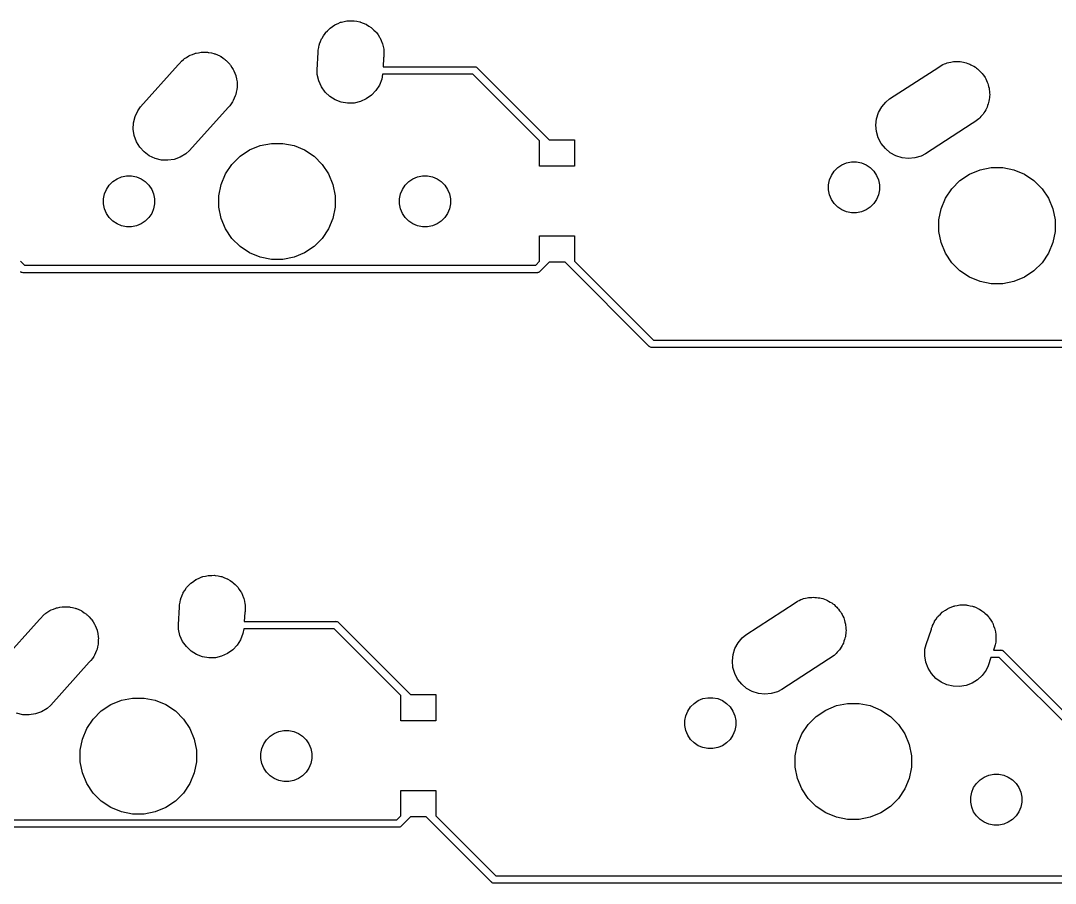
# Model space of a CAD drawing. Extents: x -662 to -203, y -195 to -58.
# Drawn here: x -498.54 to -463.02, y -149.67 to -120.04 of the extents above; entities that cross this region are included whole.
import ezdxf

# ---------------------------------------------------------------- set-up
doc = ezdxf.new("R2010")
doc.units = 0
doc.layers.add('BLACK', color=7, linetype='CONTINUOUS')

msp = doc.modelspace()

# ---------------------------------------------------------------- linework, layer by layer
at = {"layer": 'BLACK', "linetype": 'CONTINUOUS'}
for p, q in [((-488.071, -120.454), (-488.005, -120.387)), ((-488.005, -120.387), (-487.94, -120.318)), ((-487.94, -120.318), (-487.926, -120.309)), ((-487.926, -120.309), (-487.915, -120.297)), ((-487.915, -120.297), (-487.836, -120.244)), ((-487.836, -120.244), (-487.759, -120.19)), ((-487.759, -120.19), (-487.744, -120.183)), ((-487.744, -120.183), (-487.73, -120.174)), ((-487.73, -120.174), (-487.643, -120.138)), ((-487.643, -120.138), (-487.557, -120.099)), ((-487.557, -120.099), (-487.541, -120.095)), ((-487.541, -120.095), (-487.526, -120.089)), ((-487.526, -120.089), (-487.433, -120.071)), ((-487.433, -120.071), (-487.341, -120.049)), ((-487.341, -120.049), (-487.325, -120.049)), ((-487.325, -120.049), (-487.308, -120.046)), ((-487.308, -120.046), (-487.214, -120.046)), ((-487.214, -120.046), (-487.12, -120.043)), ((-487.12, -120.043), (-487.103, -120.046)), ((-487.103, -120.046), (-487.087, -120.046)), ((-487.087, -120.046), (-486.994, -120.064)), ((-486.994, -120.064), (-486.901, -120.08)), ((-486.901, -120.08), (-486.886, -120.086)), ((-486.886, -120.086), (-486.869, -120.089)), ((-486.869, -120.089), (-486.782, -120.125)), ((-486.782, -120.125), (-486.694, -120.159)), ((-486.694, -120.159), (-486.68, -120.167)), ((-486.68, -120.167), (-486.665, -120.174)), ((-486.665, -120.174), (-486.586, -120.226)), ((-486.586, -120.226), (-486.506, -120.276)), ((-486.506, -120.276), (-486.494, -120.288)), ((-486.494, -120.288), (-486.48, -120.297)), ((-486.48, -120.297), (-486.414, -120.364)), ((-486.414, -120.364), (-486.345, -120.428)), ((-488.243, -120.755), (-488.21, -120.667)), ((-488.21, -120.667), (-488.201, -120.653)), ((-488.201, -120.653), (-488.194, -120.638)), ((-488.194, -120.638), (-488.142, -120.559)), ((-488.142, -120.559), (-488.092, -120.479)), ((-488.092, -120.479), (-488.08, -120.467)), ((-488.08, -120.467), (-488.071, -120.454)), ((-486.345, -120.428), (-486.335, -120.442)), ((-486.335, -120.442), (-486.324, -120.454)), ((-486.324, -120.454), (-486.271, -120.532)), ((-486.271, -120.532), (-486.216, -120.609)), ((-486.216, -120.609), (-486.21, -120.624)), ((-486.21, -120.624), (-486.2, -120.638)), ((-486.2, -120.638), (-486.164, -120.725)), ((-486.164, -120.725), (-486.126, -120.811)), ((-488.322, -121.06), (-488.304, -120.967)), ((-488.322, -121.132), (-488.322, -121.06)), ((-488.304, -120.967), (-488.288, -120.874)), ((-488.288, -120.874), (-488.282, -120.859)), ((-488.282, -120.859), (-488.279, -120.843)), ((-488.279, -120.843), (-488.243, -120.755)), ((-486.126, -120.811), (-486.122, -120.827)), ((-486.122, -120.827), (-486.116, -120.843)), ((-486.116, -120.843), (-486.097, -120.935)), ((-486.097, -120.935), (-486.076, -121.027)), ((-486.076, -121.027), (-486.076, -121.044)), ((-486.076, -121.044), (-486.072, -121.06)), ((-486.072, -121.06), (-486.072, -121.154)), ((-493.054, -121.477), (-493.038, -121.458)), ((-493.038, -121.458), (-493.015, -121.438)), ((-493.015, -121.438), (-492.955, -121.377)), ((-492.955, -121.377), (-492.934, -121.363)), ((-492.934, -121.363), (-492.915, -121.346)), ((-492.915, -121.346), (-492.842, -121.302)), ((-492.842, -121.302), (-492.77, -121.254)), ((-492.77, -121.254), (-492.747, -121.244)), ((-492.747, -121.244), (-492.726, -121.231)), ((-492.726, -121.231), (-492.645, -121.202)), ((-492.645, -121.202), (-492.566, -121.169)), ((-492.566, -121.169), (-492.541, -121.164)), ((-492.541, -121.164), (-492.518, -121.156)), ((-492.518, -121.156), (-492.433, -121.142)), ((-492.433, -121.142), (-492.348, -121.126)), ((-492.348, -121.126), (-492.323, -121.126)), ((-492.323, -121.126), (-492.299, -121.122)), ((-492.299, -121.122), (-492.213, -121.126)), ((-492.213, -121.126), (-492.127, -121.126)), ((-492.127, -121.126), (-492.102, -121.131)), ((-492.102, -121.131), (-492.077, -121.132)), ((-492.077, -121.132), (-491.994, -121.152)), ((-491.994, -121.152), (-491.909, -121.169)), ((-491.909, -121.169), (-491.886, -121.178)), ((-491.886, -121.178), (-491.862, -121.184)), ((-491.862, -121.184), (-491.784, -121.221)), ((-491.784, -121.221), (-491.705, -121.254)), ((-491.705, -121.254), (-491.684, -121.268)), ((-491.684, -121.268), (-491.661, -121.278)), ((-491.661, -121.278), (-491.592, -121.329)), ((-491.592, -121.329), (-491.52, -121.377)), ((-491.52, -121.377), (-491.503, -121.395)), ((-491.503, -121.395), (-491.482, -121.409)), ((-491.482, -121.409), (-491.424, -121.473)), ((-488.364, -121.728), (-488.322, -121.132)), ((-486.08, -121.32), (-486.101, -121.624)), ((-486.072, -121.282), (-486.08, -121.32)), ((-486.072, -121.154), (-486.071, -121.193)), ((-486.071, -121.193), (-486.072, -121.209)), ((-486.072, -121.209), (-486.072, -121.282)), ((-466.614, -121.463), (-466.565, -121.459)), ((-466.565, -121.459), (-466.517, -121.449)), ((-466.517, -121.449), (-466.455, -121.449)), ((-466.455, -121.449), (-466.393, -121.444)), ((-466.393, -121.444), (-466.344, -121.449)), ((-466.344, -121.449), (-466.295, -121.449)), ((-466.295, -121.449), (-466.235, -121.461)), ((-494.422, -123.001), (-493.128, -121.559)), ((-493.128, -121.559), (-493.111, -121.534)), ((-493.111, -121.534), (-493.054, -121.477)), ((-491.424, -121.473), (-491.364, -121.534)), ((-491.364, -121.534), (-491.35, -121.554)), ((-491.35, -121.554), (-491.333, -121.573)), ((-491.333, -121.573), (-491.288, -121.646)), ((-491.288, -121.646), (-491.24, -121.718)), ((-491.24, -121.718), (-491.231, -121.741)), ((-491.231, -121.741), (-491.218, -121.762)), ((-491.218, -121.762), (-491.189, -121.843)), ((-488.359, -121.894), (-488.364, -121.728)), ((-486.101, -121.624), (-482.967, -121.624)), ((-482.967, -121.624), (-482.961, -121.623)), ((-482.961, -121.623), (-482.955, -121.624)), ((-482.955, -121.624), (-482.936, -121.626)), ((-482.936, -121.626), (-482.912, -121.633)), ((-482.912, -121.633), (-482.89, -121.645)), ((-482.89, -121.645), (-482.871, -121.66)), ((-482.871, -121.66), (-482.867, -121.665)), ((-482.867, -121.665), (-480.394, -124.138)), ((-468.71, -122.733), (-467.026, -121.635)), ((-467.026, -121.635), (-466.939, -121.577)), ((-466.939, -121.577), (-466.882, -121.553)), ((-466.882, -121.553), (-466.827, -121.525)), ((-466.827, -121.525), (-466.78, -121.511)), ((-466.78, -121.511), (-466.734, -121.492)), ((-466.734, -121.492), (-466.674, -121.48)), ((-466.674, -121.48), (-466.614, -121.463)), ((-466.235, -121.461), (-466.173, -121.468)), ((-466.173, -121.468), (-466.126, -121.483)), ((-466.126, -121.483), (-466.078, -121.492)), ((-466.078, -121.492), (-466.021, -121.516)), ((-466.021, -121.516), (-465.962, -121.535)), ((-465.962, -121.535), (-465.919, -121.558)), ((-465.919, -121.558), (-465.873, -121.577)), ((-465.873, -121.577), (-465.822, -121.611)), ((-465.822, -121.611), (-465.767, -121.641)), ((-465.767, -121.641), (-465.73, -121.673)), ((-465.73, -121.673), (-465.689, -121.7)), ((-465.689, -121.7), (-465.645, -121.744)), ((-465.645, -121.744), (-465.598, -121.784)), ((-465.598, -121.784), (-465.567, -121.822)), ((-491.189, -121.843), (-491.156, -121.923)), ((-491.156, -121.923), (-491.151, -121.947)), ((-491.151, -121.947), (-491.142, -121.971)), ((-491.142, -121.971), (-491.129, -122.056)), ((-491.129, -122.056), (-491.112, -122.14)), ((-491.112, -122.14), (-491.112, -122.165)), ((-491.112, -122.165), (-491.109, -122.19)), ((-488.309, -122.11), (-488.359, -121.894)), ((-488.218, -122.313), (-488.309, -122.11)), ((-486.146, -122.047), (-486.225, -122.254)), ((-486.119, -121.883), (-486.146, -122.047)), ((-486.118, -121.878), (-486.119, -121.883)), ((-483.013, -121.878), (-486.118, -121.878)), ((-480.724, -124.168), (-483.013, -121.878)), ((-465.567, -121.822), (-465.532, -121.857)), ((-465.532, -121.857), (-465.498, -121.908)), ((-465.498, -121.908), (-465.459, -121.957)), ((-465.459, -121.957), (-465.436, -122)), ((-465.436, -122), (-465.409, -122.041)), ((-465.409, -122.041), (-465.385, -122.098)), ((-465.385, -122.098), (-465.357, -122.153)), ((-465.357, -122.153), (-465.343, -122.2)), ((-491.139, -122.495), (-491.156, -122.579)), ((-491.118, -122.411), (-491.139, -122.495)), ((-491.117, -122.386), (-491.118, -122.411)), ((-491.112, -122.362), (-491.117, -122.386)), ((-491.109, -122.19), (-491.112, -122.276)), ((-491.112, -122.276), (-491.112, -122.362)), ((-488.09, -122.493), (-488.218, -122.313)), ((-487.929, -122.645), (-488.09, -122.493)), ((-486.343, -122.442), (-486.495, -122.603)), ((-486.225, -122.254), (-486.343, -122.442)), ((-465.343, -122.2), (-465.324, -122.246)), ((-465.324, -122.246), (-465.312, -122.307)), ((-465.312, -122.307), (-465.295, -122.366)), ((-465.295, -122.366), (-465.291, -122.415)), ((-465.291, -122.415), (-465.281, -122.463)), ((-465.281, -122.463), (-465.281, -122.525)), ((-465.281, -122.525), (-465.276, -122.587)), ((-491.265, -122.827), (-491.316, -122.896)), ((-491.254, -122.804), (-491.265, -122.827)), ((-491.24, -122.784), (-491.254, -122.804)), ((-491.208, -122.704), (-491.24, -122.784)), ((-491.171, -122.626), (-491.208, -122.704)), ((-491.165, -122.602), (-491.171, -122.626)), ((-491.156, -122.579), (-491.165, -122.602)), ((-487.741, -122.763), (-487.929, -122.645)), ((-487.534, -122.842), (-487.741, -122.763)), ((-487.315, -122.878), (-487.534, -122.842)), ((-487.094, -122.872), (-487.315, -122.878)), ((-486.878, -122.822), (-487.094, -122.872)), ((-486.676, -122.732), (-486.878, -122.822)), ((-486.495, -122.603), (-486.676, -122.732)), ((-468.982, -123.006), (-468.84, -122.837)), ((-468.84, -122.837), (-468.71, -122.733)), ((-465.315, -122.854), (-465.324, -122.902)), ((-465.3, -122.807), (-465.315, -122.854)), ((-465.293, -122.746), (-465.3, -122.807)), ((-465.281, -122.685), (-465.293, -122.746)), ((-465.276, -122.587), (-465.281, -122.636)), ((-465.281, -122.636), (-465.281, -122.685)), ((-494.614, -123.335), (-494.52, -123.134)), ((-494.52, -123.134), (-494.422, -123.001)), ((-491.42, -123.025), (-492.747, -124.503)), ((-491.364, -122.968), (-491.42, -123.025)), ((-491.316, -122.896), (-491.364, -122.968)), ((-469.156, -123.412), (-469.089, -123.201)), ((-469.089, -123.201), (-468.982, -123.006)), ((-465.473, -123.213), (-465.505, -123.25)), ((-465.444, -123.158), (-465.473, -123.213)), ((-465.409, -123.107), (-465.444, -123.158)), ((-465.39, -123.061), (-465.409, -123.107)), ((-465.367, -123.018), (-465.39, -123.061)), ((-465.348, -122.959), (-465.367, -123.018)), ((-465.324, -122.902), (-465.348, -122.959)), ((-494.676, -123.772), (-494.666, -123.55)), ((-494.666, -123.55), (-494.614, -123.335)), ((-469.18, -123.632), (-469.156, -123.412)), ((-465.879, -123.573), (-467.481, -124.618)), ((-465.873, -123.571), (-465.879, -123.573)), ((-465.787, -123.513), (-465.873, -123.571)), ((-465.745, -123.486), (-465.787, -123.513)), ((-465.74, -123.482), (-465.745, -123.486)), ((-465.689, -123.448), (-465.74, -123.482)), ((-465.654, -123.413), (-465.689, -123.448)), ((-465.616, -123.382), (-465.654, -123.413)), ((-465.576, -123.335), (-465.616, -123.382)), ((-465.532, -123.291), (-465.576, -123.335)), ((-465.505, -123.25), (-465.532, -123.291)), ((-494.643, -123.991), (-494.676, -123.772)), ((-469.161, -123.853), (-469.18, -123.632)), ((-469.099, -124.066), (-469.161, -123.853)), ((-494.567, -124.199), (-494.643, -123.991)), ((-494.452, -124.389), (-494.567, -124.199)), ((-490.319, -124.333), (-489.934, -124.257)), ((-489.934, -124.257), (-489.541, -124.257)), ((-489.541, -124.257), (-489.156, -124.333)), ((-480.724, -125.038), (-480.724, -124.168)), ((-480.394, -124.138), (-479.523, -124.138)), ((-479.523, -124.138), (-479.523, -125.038)), ((-468.996, -124.262), (-469.099, -124.066)), ((-468.858, -124.435), (-468.996, -124.262)), ((-494.302, -124.552), (-494.452, -124.389)), ((-494.124, -124.683), (-494.302, -124.552)), ((-492.869, -124.615), (-493.059, -124.73)), ((-492.747, -124.503), (-492.869, -124.615)), ((-491.008, -124.702), (-490.682, -124.484)), ((-490.682, -124.484), (-490.319, -124.333)), ((-489.156, -124.333), (-488.793, -124.484)), ((-488.793, -124.484), (-488.466, -124.702)), ((-468.688, -124.578), (-468.858, -124.435)), ((-468.494, -124.685), (-468.688, -124.578)), ((-467.481, -124.618), (-467.629, -124.694)), ((-493.923, -124.777), (-494.124, -124.683)), ((-493.708, -124.83), (-493.923, -124.777)), ((-493.486, -124.839), (-493.708, -124.83)), ((-493.267, -124.806), (-493.486, -124.839)), ((-493.059, -124.73), (-493.267, -124.806)), ((-491.504, -125.306), (-491.286, -124.98)), ((-491.286, -124.98), (-491.008, -124.702)), ((-488.466, -124.702), (-488.189, -124.98)), ((-488.189, -124.98), (-487.97, -125.306)), ((-470.491, -125.09), (-470.348, -124.994)), ((-470.348, -124.994), (-470.189, -124.929)), ((-470.189, -124.929), (-470.02, -124.895)), ((-470.02, -124.895), (-469.847, -124.895)), ((-469.847, -124.895), (-469.678, -124.929)), ((-469.678, -124.929), (-469.519, -124.994)), ((-469.519, -124.994), (-469.376, -125.09)), ((-468.282, -124.751), (-468.494, -124.685)), ((-468.062, -124.776), (-468.282, -124.751)), ((-467.841, -124.756), (-468.062, -124.776)), ((-467.629, -124.694), (-467.841, -124.756)), ((-491.655, -125.669), (-491.504, -125.306)), ((-487.97, -125.306), (-487.82, -125.669)), ((-479.523, -125.038), (-480.724, -125.038)), ((-470.775, -125.515), (-470.709, -125.355)), ((-470.709, -125.355), (-470.613, -125.212)), ((-470.613, -125.212), (-470.491, -125.09)), ((-469.376, -125.09), (-469.254, -125.212)), ((-469.254, -125.212), (-469.158, -125.355)), ((-469.158, -125.355), (-469.092, -125.515)), ((-466.298, -125.536), (-465.971, -125.318)), ((-465.971, -125.318), (-465.608, -125.167)), ((-465.608, -125.167), (-465.223, -125.091)), ((-465.223, -125.091), (-464.83, -125.091)), ((-464.83, -125.091), (-464.445, -125.167)), ((-464.445, -125.167), (-464.082, -125.318)), ((-464.082, -125.318), (-463.756, -125.536)), ((-495.593, -125.836), (-495.497, -125.693)), ((-495.497, -125.693), (-495.375, -125.571)), ((-495.375, -125.571), (-495.232, -125.475)), ((-495.232, -125.475), (-495.073, -125.409)), ((-495.073, -125.409), (-494.904, -125.376)), ((-494.904, -125.376), (-494.731, -125.376)), ((-494.731, -125.376), (-494.562, -125.409)), ((-494.562, -125.409), (-494.403, -125.475)), ((-494.403, -125.475), (-494.26, -125.571)), ((-494.26, -125.571), (-494.138, -125.693)), ((-494.138, -125.693), (-494.042, -125.836)), ((-491.731, -126.054), (-491.655, -125.669)), ((-487.82, -125.669), (-487.743, -126.054)), ((-485.433, -125.836), (-485.337, -125.693)), ((-485.337, -125.693), (-485.215, -125.571)), ((-485.215, -125.571), (-485.072, -125.475)), ((-485.072, -125.475), (-484.913, -125.409)), ((-484.913, -125.409), (-484.744, -125.376)), ((-484.744, -125.376), (-484.571, -125.376)), ((-484.571, -125.376), (-484.402, -125.409)), ((-484.402, -125.409), (-484.243, -125.475)), ((-484.243, -125.475), (-484.1, -125.571)), ((-484.1, -125.571), (-483.978, -125.693)), ((-483.978, -125.693), (-483.882, -125.836)), ((-470.808, -125.684), (-470.775, -125.515)), ((-470.808, -125.856), (-470.808, -125.684)), ((-469.092, -125.515), (-469.058, -125.684)), ((-469.058, -125.684), (-469.058, -125.856)), ((-466.575, -125.814), (-466.298, -125.536)), ((-463.756, -125.536), (-463.478, -125.814)), ((-495.692, -126.165), (-495.659, -125.995)), ((-495.659, -125.995), (-495.593, -125.836)), ((-494.042, -125.836), (-493.976, -125.995)), ((-493.976, -125.995), (-493.942, -126.165)), ((-491.731, -126.447), (-491.731, -126.054)), ((-487.743, -126.054), (-487.743, -126.447)), ((-485.532, -126.165), (-485.499, -125.995)), ((-485.499, -125.995), (-485.433, -125.836)), ((-483.882, -125.836), (-483.816, -125.995)), ((-483.816, -125.995), (-483.782, -126.165)), ((-470.775, -126.025), (-470.808, -125.856)), ((-470.709, -126.184), (-470.775, -126.025)), ((-469.092, -126.025), (-469.158, -126.184)), ((-469.058, -125.856), (-469.092, -126.025)), ((-466.794, -126.14), (-466.575, -125.814)), ((-463.478, -125.814), (-463.26, -126.14)), ((-495.692, -126.337), (-495.692, -126.165)), ((-495.659, -126.506), (-495.692, -126.337)), ((-493.942, -126.337), (-493.976, -126.506)), ((-493.942, -126.165), (-493.942, -126.337)), ((-485.532, -126.337), (-485.532, -126.165)), ((-485.499, -126.506), (-485.532, -126.337)), ((-483.782, -126.337), (-483.816, -126.506)), ((-483.782, -126.165), (-483.782, -126.337)), ((-470.613, -126.328), (-470.709, -126.184)), ((-470.491, -126.45), (-470.613, -126.328)), ((-469.254, -126.328), (-469.376, -126.45)), ((-469.158, -126.184), (-469.254, -126.328)), ((-466.944, -126.503), (-466.794, -126.14)), ((-463.26, -126.14), (-463.109, -126.503)), ((-495.593, -126.665), (-495.659, -126.506)), ((-495.497, -126.808), (-495.593, -126.665)), ((-494.042, -126.665), (-494.138, -126.808)), ((-493.976, -126.506), (-494.042, -126.665)), ((-491.655, -126.832), (-491.731, -126.447)), ((-487.743, -126.447), (-487.82, -126.832)), ((-485.433, -126.665), (-485.499, -126.506)), ((-485.337, -126.808), (-485.433, -126.665)), ((-483.882, -126.665), (-483.978, -126.808)), ((-483.816, -126.506), (-483.882, -126.665)), ((-470.348, -126.545), (-470.491, -126.45)), ((-470.189, -126.611), (-470.348, -126.545)), ((-470.02, -126.645), (-470.189, -126.611)), ((-469.847, -126.645), (-470.02, -126.645)), ((-469.678, -126.611), (-469.847, -126.645)), ((-469.519, -126.545), (-469.678, -126.611)), ((-469.376, -126.45), (-469.519, -126.545)), ((-467.02, -126.888), (-466.944, -126.503)), ((-463.109, -126.503), (-463.033, -126.888)), ((-495.375, -126.93), (-495.497, -126.808)), ((-495.232, -127.026), (-495.375, -126.93)), ((-495.073, -127.092), (-495.232, -127.026)), ((-494.904, -127.126), (-495.073, -127.092)), ((-494.731, -127.126), (-494.904, -127.126)), ((-494.562, -127.092), (-494.731, -127.126)), ((-494.403, -127.026), (-494.562, -127.092)), ((-494.26, -126.93), (-494.403, -127.026)), ((-494.138, -126.808), (-494.26, -126.93)), ((-491.504, -127.195), (-491.655, -126.832)), ((-487.82, -126.832), (-487.97, -127.195)), ((-485.215, -126.93), (-485.337, -126.808)), ((-485.072, -127.026), (-485.215, -126.93)), ((-484.913, -127.092), (-485.072, -127.026)), ((-484.744, -127.126), (-484.913, -127.092)), ((-484.571, -127.126), (-484.744, -127.126)), ((-484.402, -127.092), (-484.571, -127.126)), ((-484.243, -127.026), (-484.402, -127.092)), ((-484.1, -126.93), (-484.243, -127.026)), ((-483.978, -126.808), (-484.1, -126.93)), ((-467.02, -127.281), (-467.02, -126.888)), ((-463.033, -126.888), (-463.033, -127.281)), ((-491.286, -127.522), (-491.504, -127.195)), ((-487.97, -127.195), (-488.189, -127.522)), ((-480.724, -128.308), (-480.724, -127.438)), ((-480.724, -127.438), (-479.523, -127.438)), ((-479.523, -127.438), (-479.523, -128.308)), ((-466.944, -127.666), (-467.02, -127.281)), ((-463.033, -127.281), (-463.109, -127.666)), ((-491.008, -127.799), (-491.286, -127.522)), ((-490.682, -128.018), (-491.008, -127.799)), ((-488.466, -127.799), (-488.793, -128.018)), ((-488.189, -127.522), (-488.466, -127.799)), ((-466.794, -128.029), (-466.944, -127.666)), ((-463.109, -127.666), (-463.26, -128.029)), ((-490.319, -128.168), (-490.682, -128.018)), ((-489.934, -128.245), (-490.319, -128.168)), ((-489.156, -128.168), (-489.541, -128.245)), ((-488.793, -128.018), (-489.156, -128.168)), ((-466.575, -128.356), (-466.794, -128.029)), ((-463.26, -128.029), (-463.478, -128.356)), ((-498.542, -128.308), (-498.406, -128.445)), ((-498.406, -128.445), (-480.86, -128.445)), ((-489.541, -128.245), (-489.934, -128.245)), ((-480.86, -128.445), (-480.724, -128.308)), ((-480.394, -128.338), (-480.713, -128.657)), ((-479.853, -128.338), (-480.394, -128.338)), ((-476.962, -131.229), (-479.853, -128.338)), ((-479.523, -128.308), (-476.815, -131.017)), ((-466.298, -128.633), (-466.575, -128.356)), ((-463.478, -128.356), (-463.756, -128.633)), ((-498.534, -128.674), (-498.548, -128.662)), ((-498.529, -128.678), (-498.534, -128.674)), ((-498.507, -128.69), (-498.529, -128.678)), ((-498.483, -128.697), (-498.507, -128.69)), ((-498.458, -128.699), (-498.483, -128.697)), ((-498.452, -128.699), (-498.458, -128.699)), ((-480.813, -128.699), (-498.452, -128.699)), ((-480.807, -128.699), (-480.813, -128.699)), ((-480.801, -128.699), (-480.807, -128.699)), ((-480.782, -128.697), (-480.801, -128.699)), ((-480.758, -128.69), (-480.782, -128.697)), ((-480.736, -128.678), (-480.758, -128.69)), ((-480.717, -128.662), (-480.736, -128.678)), ((-480.713, -128.657), (-480.717, -128.662)), ((-465.971, -128.852), (-466.298, -128.633)), ((-465.608, -129.002), (-465.971, -128.852)), ((-464.082, -128.852), (-464.445, -129.002)), ((-463.756, -128.633), (-464.082, -128.852)), ((-465.223, -129.079), (-465.608, -129.002)), ((-464.83, -129.079), (-465.223, -129.079)), ((-464.445, -129.002), (-464.83, -129.079)), ((-476.815, -131.017), (-456.84, -131.017)), ((-476.958, -131.234), (-476.962, -131.229)), ((-476.939, -131.25), (-476.958, -131.234)), ((-476.917, -131.262), (-476.939, -131.25)), ((-476.939, -131.25), (-476.939, -131.25)), ((-476.893, -131.269), (-476.917, -131.262)), ((-476.868, -131.271), (-476.893, -131.269)), ((-476.862, -131.271), (-476.868, -131.271)), ((-456.908, -131.271), (-476.862, -131.271)), ((-492.493, -139.224), (-492.406, -139.188)), ((-492.406, -139.188), (-492.32, -139.149)), ((-492.32, -139.149), (-492.303, -139.145)), ((-492.303, -139.145), (-492.288, -139.139)), ((-492.288, -139.139), (-492.196, -139.121)), ((-492.196, -139.121), (-492.104, -139.099)), ((-492.104, -139.099), (-492.087, -139.099)), ((-492.087, -139.099), (-492.071, -139.096)), ((-492.071, -139.096), (-491.976, -139.096)), ((-491.976, -139.096), (-491.882, -139.093)), ((-491.882, -139.093), (-491.866, -139.096)), ((-491.866, -139.096), (-491.849, -139.096)), ((-491.849, -139.096), (-491.757, -139.114)), ((-491.757, -139.114), (-491.664, -139.13)), ((-491.664, -139.13), (-491.648, -139.136)), ((-491.648, -139.136), (-491.632, -139.139)), ((-491.632, -139.139), (-491.545, -139.175)), ((-491.545, -139.175), (-491.456, -139.209)), ((-491.456, -139.209), (-491.442, -139.217)), ((-492.904, -139.609), (-492.854, -139.529)), ((-492.854, -139.529), (-492.843, -139.517)), ((-492.843, -139.517), (-492.834, -139.504)), ((-492.834, -139.504), (-492.767, -139.437)), ((-492.767, -139.437), (-492.702, -139.368)), ((-492.702, -139.368), (-492.689, -139.359)), ((-492.689, -139.359), (-492.677, -139.347)), ((-492.677, -139.347), (-492.599, -139.294)), ((-492.599, -139.294), (-492.522, -139.24)), ((-492.522, -139.24), (-492.507, -139.233)), ((-492.507, -139.233), (-492.493, -139.224)), ((-491.442, -139.217), (-491.427, -139.224)), ((-491.427, -139.224), (-491.349, -139.276)), ((-491.349, -139.276), (-491.269, -139.326)), ((-491.269, -139.326), (-491.257, -139.338)), ((-491.257, -139.338), (-491.243, -139.347)), ((-491.243, -139.347), (-491.176, -139.414)), ((-491.176, -139.414), (-491.107, -139.478)), ((-491.107, -139.478), (-491.098, -139.492)), ((-491.098, -139.492), (-491.086, -139.504)), ((-491.086, -139.504), (-491.034, -139.582)), ((-493.066, -140.017), (-493.051, -139.924)), ((-493.051, -139.924), (-493.045, -139.909)), ((-493.045, -139.909), (-493.042, -139.893)), ((-493.042, -139.893), (-493.006, -139.805)), ((-493.006, -139.805), (-492.972, -139.717)), ((-492.972, -139.717), (-492.963, -139.703)), ((-492.963, -139.703), (-492.957, -139.688)), ((-492.957, -139.688), (-492.904, -139.609)), ((-491.034, -139.582), (-490.979, -139.659)), ((-490.979, -139.659), (-490.972, -139.674)), ((-490.972, -139.674), (-490.963, -139.688)), ((-490.963, -139.688), (-490.927, -139.775)), ((-490.927, -139.775), (-490.888, -139.861)), ((-490.888, -139.861), (-490.884, -139.877)), ((-490.884, -139.877), (-490.878, -139.893)), ((-490.878, -139.893), (-490.86, -139.985)), ((-471.812, -139.954), (-471.757, -139.926)), ((-471.757, -139.926), (-471.71, -139.912)), ((-471.71, -139.912), (-471.665, -139.893)), ((-471.665, -139.893), (-471.604, -139.881)), ((-471.604, -139.881), (-471.545, -139.864)), ((-471.545, -139.864), (-471.496, -139.859)), ((-471.496, -139.859), (-471.447, -139.85)), ((-471.447, -139.85), (-471.385, -139.85)), ((-471.385, -139.85), (-471.324, -139.844)), ((-471.324, -139.844), (-471.275, -139.85)), ((-471.275, -139.85), (-471.226, -139.85)), ((-471.226, -139.85), (-471.165, -139.862)), ((-471.165, -139.862), (-471.104, -139.869)), ((-471.104, -139.869), (-471.057, -139.883)), ((-471.057, -139.883), (-471.008, -139.893)), ((-471.008, -139.893), (-470.951, -139.917)), ((-470.951, -139.917), (-470.892, -139.935)), ((-497.51, -140.294), (-497.488, -140.281)), ((-497.488, -140.281), (-497.408, -140.252)), ((-497.408, -140.252), (-497.328, -140.219)), ((-497.328, -140.219), (-497.304, -140.214)), ((-497.304, -140.214), (-497.28, -140.206)), ((-497.28, -140.206), (-497.195, -140.192)), ((-497.195, -140.192), (-497.111, -140.176)), ((-497.111, -140.176), (-497.086, -140.176)), ((-497.086, -140.176), (-497.061, -140.172)), ((-497.061, -140.172), (-496.975, -140.176)), ((-496.975, -140.176), (-496.889, -140.176)), ((-496.889, -140.176), (-496.865, -140.181)), ((-496.865, -140.181), (-496.84, -140.182)), ((-496.84, -140.182), (-496.756, -140.202)), ((-496.756, -140.202), (-496.672, -140.219)), ((-496.672, -140.219), (-496.649, -140.228)), ((-496.649, -140.228), (-496.624, -140.234)), ((-496.624, -140.234), (-496.546, -140.271)), ((-496.546, -140.271), (-496.467, -140.304)), ((-493.126, -140.778), (-493.085, -140.182)), ((-493.085, -140.11), (-493.066, -140.017)), ((-493.085, -140.182), (-493.085, -140.11)), ((-490.86, -139.985), (-490.839, -140.077)), ((-490.839, -140.077), (-490.838, -140.094)), ((-490.838, -140.094), (-490.835, -140.11)), ((-490.835, -140.11), (-490.835, -140.204)), ((-490.835, -140.204), (-490.834, -140.243)), ((-490.834, -140.243), (-490.835, -140.259)), ((-490.835, -140.259), (-490.835, -140.332)), ((-473.641, -141.134), (-471.956, -140.036)), ((-471.956, -140.036), (-471.87, -139.978)), ((-471.87, -139.978), (-471.812, -139.954)), ((-470.892, -139.935), (-470.849, -139.959)), ((-470.849, -139.959), (-470.804, -139.978)), ((-470.804, -139.978), (-470.752, -140.012)), ((-470.752, -140.012), (-470.698, -140.042)), ((-470.698, -140.042), (-470.66, -140.074)), ((-470.66, -140.074), (-470.619, -140.101)), ((-470.619, -140.101), (-470.576, -140.145)), ((-470.576, -140.145), (-470.528, -140.185)), ((-470.528, -140.185), (-470.498, -140.223)), ((-470.498, -140.223), (-470.463, -140.258)), ((-470.463, -140.258), (-470.428, -140.309)), ((-466.797, -140.289), (-466.722, -140.239)), ((-466.722, -140.239), (-466.703, -140.231)), ((-466.703, -140.231), (-466.685, -140.221)), ((-466.685, -140.221), (-466.601, -140.189)), ((-466.601, -140.189), (-466.517, -140.154)), ((-466.517, -140.154), (-466.497, -140.15)), ((-466.497, -140.15), (-466.478, -140.143)), ((-466.478, -140.143), (-466.388, -140.129)), ((-466.388, -140.129), (-466.3, -140.111)), ((-466.3, -140.111), (-466.279, -140.111)), ((-466.279, -140.111), (-466.259, -140.108)), ((-466.259, -140.108), (-466.169, -140.111)), ((-466.169, -140.111), (-466.078, -140.111)), ((-466.078, -140.111), (-466.058, -140.115)), ((-466.058, -140.115), (-466.037, -140.116)), ((-466.037, -140.116), (-465.949, -140.137)), ((-465.949, -140.137), (-465.861, -140.154)), ((-465.861, -140.154), (-465.842, -140.162)), ((-465.842, -140.162), (-465.822, -140.167)), ((-465.822, -140.167), (-465.74, -140.204)), ((-465.74, -140.204), (-465.656, -140.239)), ((-465.656, -140.239), (-465.639, -140.251)), ((-465.639, -140.251), (-465.62, -140.259)), ((-465.62, -140.259), (-465.547, -140.312)), ((-499.184, -142.051), (-497.891, -140.609)), ((-497.891, -140.609), (-497.874, -140.584)), ((-497.874, -140.584), (-497.817, -140.527)), ((-497.817, -140.527), (-497.8, -140.508)), ((-497.8, -140.508), (-497.778, -140.488)), ((-497.778, -140.488), (-497.717, -140.427)), ((-497.717, -140.427), (-497.696, -140.413)), ((-497.696, -140.413), (-497.678, -140.396)), ((-497.678, -140.396), (-497.604, -140.352)), ((-497.604, -140.352), (-497.533, -140.304)), ((-497.533, -140.304), (-497.51, -140.294)), ((-496.467, -140.304), (-496.446, -140.318)), ((-496.446, -140.318), (-496.424, -140.328)), ((-496.424, -140.328), (-496.354, -140.379)), ((-496.354, -140.379), (-496.283, -140.427)), ((-496.283, -140.427), (-496.265, -140.445)), ((-496.265, -140.445), (-496.245, -140.459)), ((-496.245, -140.459), (-496.187, -140.523)), ((-496.187, -140.523), (-496.126, -140.584)), ((-496.126, -140.584), (-496.112, -140.604)), ((-496.112, -140.604), (-496.095, -140.623)), ((-496.095, -140.623), (-496.051, -140.696)), ((-490.843, -140.37), (-490.863, -140.674)), ((-490.835, -140.332), (-490.843, -140.37)), ((-470.428, -140.309), (-470.39, -140.358)), ((-470.39, -140.358), (-470.367, -140.401)), ((-470.367, -140.401), (-470.34, -140.442)), ((-470.34, -140.442), (-470.316, -140.499)), ((-470.316, -140.499), (-470.287, -140.554)), ((-470.287, -140.554), (-470.274, -140.601)), ((-470.274, -140.601), (-470.255, -140.647)), ((-467.166, -140.668), (-467.113, -140.594)), ((-467.113, -140.594), (-467.063, -140.519)), ((-467.063, -140.519), (-467.048, -140.504)), ((-467.048, -140.504), (-467.036, -140.488)), ((-467.036, -140.488), (-466.97, -140.426)), ((-466.97, -140.426), (-466.906, -140.362)), ((-466.906, -140.362), (-466.889, -140.351)), ((-466.889, -140.351), (-466.874, -140.337)), ((-466.874, -140.337), (-466.797, -140.289)), ((-465.547, -140.312), (-465.472, -140.362)), ((-465.472, -140.362), (-465.457, -140.377)), ((-465.457, -140.377), (-465.441, -140.389)), ((-465.441, -140.389), (-465.379, -140.455)), ((-465.379, -140.455), (-465.315, -140.519)), ((-465.315, -140.519), (-465.304, -140.536)), ((-465.304, -140.536), (-465.29, -140.551)), ((-465.29, -140.551), (-465.242, -140.628)), ((-465.242, -140.628), (-465.192, -140.703)), ((-496.051, -140.696), (-496.003, -140.768)), ((-496.003, -140.768), (-495.993, -140.791)), ((-495.993, -140.791), (-495.98, -140.812)), ((-495.98, -140.812), (-495.951, -140.893)), ((-495.951, -140.893), (-495.918, -140.973)), ((-495.918, -140.973), (-495.913, -140.997)), ((-493.121, -140.944), (-493.126, -140.778)), ((-493.072, -141.16), (-493.121, -140.944)), ((-490.881, -140.933), (-490.909, -141.097)), ((-487.776, -140.928), (-490.881, -140.928)), ((-490.881, -140.928), (-490.881, -140.933)), ((-490.863, -140.674), (-487.73, -140.674)), ((-485.486, -143.218), (-487.776, -140.928)), ((-487.73, -140.674), (-487.723, -140.673)), ((-487.723, -140.673), (-487.717, -140.674)), ((-487.717, -140.674), (-487.698, -140.676)), ((-487.698, -140.676), (-487.674, -140.683)), ((-487.674, -140.683), (-487.652, -140.695)), ((-487.652, -140.695), (-487.633, -140.71)), ((-487.633, -140.71), (-487.629, -140.715)), ((-487.629, -140.715), (-485.156, -143.188)), ((-470.255, -140.647), (-470.243, -140.707)), ((-470.243, -140.707), (-470.225, -140.767)), ((-470.225, -140.767), (-470.221, -140.816)), ((-470.221, -140.816), (-470.212, -140.864)), ((-470.212, -140.864), (-470.212, -140.926)), ((-470.212, -140.926), (-470.206, -140.988)), ((-470.206, -140.988), (-470.212, -141.037)), ((-467.46, -141.473), (-467.277, -140.942)), ((-467.277, -140.942), (-467.271, -140.908)), ((-467.271, -140.908), (-467.242, -140.838)), ((-467.242, -140.838), (-467.235, -140.819)), ((-467.235, -140.819), (-467.22, -140.787)), ((-467.22, -140.787), (-467.186, -140.703)), ((-467.186, -140.703), (-467.174, -140.686)), ((-467.174, -140.686), (-467.166, -140.668)), ((-465.192, -140.703), (-465.184, -140.722)), ((-465.184, -140.722), (-465.173, -140.74)), ((-465.173, -140.74), (-465.142, -140.824)), ((-465.142, -140.824), (-465.107, -140.908)), ((-465.107, -140.908), (-465.103, -140.928)), ((-465.103, -140.928), (-465.096, -140.947)), ((-465.096, -140.947), (-465.081, -141.037)), ((-495.913, -140.997), (-495.905, -141.021)), ((-495.905, -141.021), (-495.892, -141.106)), ((-495.892, -141.106), (-495.875, -141.19)), ((-495.875, -141.19), (-495.875, -141.215)), ((-495.875, -141.215), (-495.871, -141.24)), ((-495.871, -141.24), (-495.875, -141.326)), ((-495.875, -141.326), (-495.875, -141.412)), ((-492.981, -141.363), (-493.072, -141.16)), ((-490.988, -141.304), (-491.105, -141.492)), ((-490.909, -141.097), (-490.988, -141.304)), ((-473.913, -141.407), (-473.77, -141.238)), ((-473.77, -141.238), (-473.641, -141.134)), ((-470.255, -141.303), (-470.279, -141.36)), ((-470.245, -141.255), (-470.255, -141.303)), ((-470.23, -141.208), (-470.245, -141.255)), ((-470.224, -141.146), (-470.23, -141.208)), ((-470.212, -141.086), (-470.224, -141.146)), ((-470.212, -141.037), (-470.212, -141.086)), ((-465.081, -141.037), (-465.064, -141.125)), ((-465.064, -141.347), (-465.068, -141.367)), ((-465.064, -141.125), (-465.064, -141.146)), ((-465.064, -141.146), (-465.061, -141.166)), ((-465.061, -141.166), (-465.064, -141.256)), ((-465.064, -141.256), (-465.064, -141.347)), ((-495.934, -141.676), (-495.97, -141.754)), ((-495.928, -141.652), (-495.934, -141.676)), ((-495.918, -141.629), (-495.928, -141.652)), ((-495.901, -141.545), (-495.918, -141.629)), ((-495.881, -141.461), (-495.901, -141.545)), ((-495.88, -141.436), (-495.881, -141.461)), ((-495.875, -141.412), (-495.88, -141.436)), ((-492.852, -141.543), (-492.981, -141.363)), ((-492.691, -141.695), (-492.852, -141.543)), ((-492.503, -141.813), (-492.691, -141.695)), ((-491.257, -141.653), (-491.438, -141.782)), ((-491.105, -141.492), (-491.257, -141.653)), ((-474.086, -141.813), (-474.019, -141.602)), ((-474.019, -141.602), (-473.913, -141.407)), ((-470.463, -141.692), (-470.507, -141.736)), ((-470.435, -141.651), (-470.463, -141.692)), ((-470.404, -141.614), (-470.435, -141.651)), ((-470.374, -141.559), (-470.404, -141.614)), ((-470.34, -141.508), (-470.374, -141.559)), ((-470.321, -141.462), (-470.34, -141.508)), ((-470.297, -141.419), (-470.321, -141.462)), ((-470.279, -141.36), (-470.297, -141.419)), ((-467.506, -141.856), (-467.498, -141.635)), ((-467.498, -141.635), (-467.46, -141.473)), ((-465.136, -141.634), (-465.145, -141.659)), ((-465.145, -141.659), (-464.907, -141.659)), ((-465.107, -141.564), (-465.136, -141.634)), ((-465.089, -141.475), (-465.107, -141.564)), ((-465.069, -141.387), (-465.089, -141.475)), ((-465.068, -141.367), (-465.069, -141.387)), ((-464.907, -141.659), (-464.901, -141.658)), ((-464.901, -141.658), (-464.894, -141.659)), ((-464.894, -141.659), (-464.876, -141.661)), ((-464.876, -141.661), (-464.852, -141.668)), ((-464.852, -141.668), (-464.83, -141.68)), ((-464.83, -141.68), (-464.81, -141.696)), ((-464.81, -141.696), (-464.806, -141.701)), ((-464.806, -141.701), (-460.721, -145.786)), ((-496.126, -142.018), (-496.183, -142.075)), ((-496.078, -141.946), (-496.126, -142.018)), ((-496.027, -141.877), (-496.078, -141.946)), ((-496.017, -141.854), (-496.027, -141.877)), ((-496.003, -141.834), (-496.017, -141.854)), ((-495.97, -141.754), (-496.003, -141.834)), ((-492.296, -141.892), (-492.503, -141.813)), ((-492.078, -141.928), (-492.296, -141.892)), ((-491.856, -141.922), (-492.078, -141.928)), ((-491.64, -141.872), (-491.856, -141.922)), ((-491.438, -141.782), (-491.64, -141.872)), ((-474.11, -142.033), (-474.086, -141.813)), ((-474.091, -142.254), (-474.11, -142.033)), ((-470.81, -141.974), (-472.412, -143.019)), ((-470.804, -141.972), (-470.81, -141.974)), ((-470.717, -141.914), (-470.804, -141.972)), ((-470.676, -141.887), (-470.717, -141.914)), ((-470.671, -141.883), (-470.676, -141.887)), ((-470.619, -141.849), (-470.671, -141.883)), ((-470.585, -141.814), (-470.619, -141.849)), ((-470.546, -141.783), (-470.585, -141.814)), ((-470.507, -141.736), (-470.546, -141.783)), ((-467.471, -142.075), (-467.506, -141.856)), ((-465.232, -141.913), (-465.331, -142.203)), ((-464.953, -141.913), (-465.232, -141.913)), ((-460.857, -146.009), (-464.953, -141.913)), ((-496.183, -142.075), (-497.509, -143.553)), ((-474.029, -142.467), (-474.091, -142.254)), ((-467.393, -142.282), (-467.471, -142.075)), ((-467.277, -142.471), (-467.393, -142.282)), ((-465.401, -142.355), (-465.53, -142.534)), ((-465.331, -142.203), (-465.401, -142.355)), ((-473.927, -142.663), (-474.029, -142.467)), ((-473.788, -142.836), (-473.927, -142.663)), ((-467.126, -142.633), (-467.277, -142.471)), ((-466.946, -142.763), (-467.126, -142.633)), ((-466.745, -142.855), (-466.946, -142.763)), ((-465.692, -142.685), (-465.881, -142.802)), ((-465.53, -142.534), (-465.692, -142.685)), ((-473.619, -142.979), (-473.788, -142.836)), ((-473.424, -143.085), (-473.619, -142.979)), ((-473.213, -143.152), (-473.424, -143.085)), ((-472.559, -143.095), (-472.772, -143.157)), ((-472.412, -143.019), (-472.559, -143.095)), ((-466.529, -142.906), (-466.745, -142.855)), ((-466.308, -142.914), (-466.529, -142.906)), ((-466.089, -142.879), (-466.308, -142.914)), ((-465.881, -142.802), (-466.089, -142.879)), ((-495.444, -143.534), (-495.081, -143.383)), ((-495.081, -143.383), (-494.696, -143.307)), ((-494.696, -143.307), (-494.304, -143.307)), ((-494.304, -143.307), (-493.918, -143.383)), ((-493.918, -143.383), (-493.555, -143.534)), ((-485.486, -144.088), (-485.486, -143.218)), ((-485.156, -143.188), (-484.286, -143.188)), ((-484.286, -143.188), (-484.286, -144.088)), ((-475.422, -143.491), (-475.278, -143.395)), ((-475.278, -143.395), (-475.119, -143.329)), ((-475.119, -143.329), (-474.95, -143.296)), ((-474.95, -143.296), (-474.778, -143.296)), ((-474.778, -143.296), (-474.609, -143.329)), ((-474.609, -143.329), (-474.45, -143.395)), ((-474.45, -143.395), (-474.306, -143.491)), ((-472.993, -143.176), (-473.213, -143.152)), ((-472.772, -143.157), (-472.993, -143.176)), ((-498.47, -143.88), (-498.685, -143.827)), ((-497.821, -143.78), (-498.03, -143.856)), ((-497.632, -143.665), (-497.821, -143.78)), ((-497.509, -143.553), (-497.632, -143.665)), ((-496.049, -144.03), (-495.771, -143.752)), ((-495.771, -143.752), (-495.444, -143.534)), ((-493.555, -143.534), (-493.229, -143.752)), ((-493.229, -143.752), (-492.951, -144.03)), ((-475.705, -143.916), (-475.639, -143.756)), ((-475.639, -143.756), (-475.544, -143.613)), ((-475.544, -143.613), (-475.422, -143.491)), ((-474.306, -143.491), (-474.184, -143.613)), ((-474.184, -143.613), (-474.089, -143.756)), ((-474.089, -143.756), (-474.023, -143.916)), ((-471.228, -143.937), (-470.902, -143.719)), ((-470.902, -143.719), (-470.539, -143.568)), ((-470.539, -143.568), (-470.153, -143.492)), ((-470.153, -143.492), (-469.761, -143.492)), ((-469.761, -143.492), (-469.375, -143.568)), ((-469.375, -143.568), (-469.013, -143.719)), ((-469.013, -143.719), (-468.686, -143.937)), ((-498.249, -143.889), (-498.47, -143.88)), ((-498.03, -143.856), (-498.249, -143.889)), ((-496.267, -144.356), (-496.049, -144.03)), ((-492.951, -144.03), (-492.733, -144.356)), ((-484.286, -144.088), (-485.486, -144.088)), ((-475.739, -144.085), (-475.705, -143.916)), ((-475.739, -144.257), (-475.739, -144.085)), ((-474.023, -143.916), (-473.989, -144.085)), ((-473.989, -144.085), (-473.989, -144.257)), ((-471.506, -144.215), (-471.228, -143.937)), ((-468.686, -143.937), (-468.408, -144.215)), ((-496.417, -144.719), (-496.267, -144.356)), ((-492.733, -144.356), (-492.583, -144.719)), ((-489.978, -144.621), (-489.834, -144.525)), ((-489.834, -144.525), (-489.675, -144.459)), ((-489.675, -144.459), (-489.506, -144.426)), ((-489.506, -144.426), (-489.334, -144.426)), ((-489.334, -144.426), (-489.165, -144.459)), ((-489.165, -144.459), (-489.005, -144.525)), ((-489.005, -144.525), (-488.862, -144.621)), ((-475.705, -144.426), (-475.739, -144.257)), ((-475.639, -144.585), (-475.705, -144.426)), ((-474.023, -144.426), (-474.089, -144.585)), ((-473.989, -144.257), (-474.023, -144.426)), ((-471.874, -144.904), (-471.724, -144.541)), ((-471.724, -144.541), (-471.506, -144.215)), ((-468.408, -144.215), (-468.19, -144.541)), ((-468.19, -144.541), (-468.04, -144.904)), ((-496.494, -145.104), (-496.417, -144.719)), ((-492.583, -144.719), (-492.506, -145.104)), ((-490.261, -145.045), (-490.195, -144.886)), ((-490.195, -144.886), (-490.1, -144.743)), ((-490.1, -144.743), (-489.978, -144.621)), ((-488.862, -144.621), (-488.74, -144.743)), ((-488.74, -144.743), (-488.644, -144.886)), ((-488.644, -144.886), (-488.579, -145.045)), ((-475.544, -144.729), (-475.639, -144.585)), ((-475.422, -144.85), (-475.544, -144.729)), ((-475.278, -144.946), (-475.422, -144.85)), ((-474.306, -144.85), (-474.45, -144.946)), ((-474.184, -144.729), (-474.306, -144.85)), ((-474.089, -144.585), (-474.184, -144.729)), ((-496.494, -145.497), (-496.494, -145.104)), ((-492.506, -145.104), (-492.506, -145.497)), ((-490.295, -145.215), (-490.261, -145.045)), ((-490.295, -145.387), (-490.295, -145.215)), ((-488.579, -145.045), (-488.545, -145.215)), ((-488.545, -145.215), (-488.545, -145.387)), ((-475.119, -145.012), (-475.278, -144.946)), ((-474.95, -145.046), (-475.119, -145.012)), ((-474.778, -145.046), (-474.95, -145.046)), ((-474.609, -145.012), (-474.778, -145.046)), ((-474.45, -144.946), (-474.609, -145.012)), ((-471.951, -145.289), (-471.874, -144.904)), ((-468.04, -144.904), (-467.963, -145.289)), ((-496.417, -145.882), (-496.494, -145.497)), ((-492.506, -145.497), (-492.583, -145.882)), ((-490.261, -145.556), (-490.295, -145.387)), ((-490.195, -145.715), (-490.261, -145.556)), ((-488.579, -145.556), (-488.644, -145.715)), ((-488.545, -145.387), (-488.579, -145.556)), ((-471.951, -145.682), (-471.951, -145.289)), ((-467.963, -145.289), (-467.963, -145.682)), ((-496.267, -146.245), (-496.417, -145.882)), ((-492.583, -145.882), (-492.733, -146.245)), ((-490.1, -145.858), (-490.195, -145.715)), ((-489.978, -145.98), (-490.1, -145.858)), ((-488.74, -145.858), (-488.862, -145.98)), ((-488.644, -145.715), (-488.74, -145.858)), ((-471.874, -146.067), (-471.951, -145.682)), ((-467.963, -145.682), (-468.04, -146.067)), ((-465.465, -146.025), (-465.305, -145.959)), ((-465.305, -145.959), (-465.136, -145.925)), ((-465.136, -145.925), (-464.964, -145.925)), ((-464.964, -145.925), (-464.795, -145.959)), ((-464.795, -145.959), (-464.636, -146.025)), ((-496.049, -146.572), (-496.267, -146.245)), ((-492.733, -146.245), (-492.951, -146.572)), ((-489.834, -146.076), (-489.978, -145.98)), ((-489.675, -146.142), (-489.834, -146.076)), ((-489.506, -146.176), (-489.675, -146.142)), ((-489.334, -146.176), (-489.506, -146.176)), ((-489.165, -146.142), (-489.334, -146.176)), ((-489.005, -146.076), (-489.165, -146.142)), ((-488.862, -145.98), (-489.005, -146.076)), ((-471.724, -146.43), (-471.874, -146.067)), ((-468.04, -146.067), (-468.19, -146.43)), ((-465.826, -146.386), (-465.73, -146.243)), ((-465.73, -146.243), (-465.608, -146.121)), ((-465.608, -146.121), (-465.465, -146.025)), ((-464.636, -146.025), (-464.492, -146.121)), ((-464.492, -146.121), (-464.371, -146.243)), ((-464.371, -146.243), (-464.275, -146.386)), ((-495.771, -146.849), (-496.049, -146.572)), ((-492.951, -146.572), (-493.229, -146.849)), ((-485.486, -147.358), (-485.486, -146.488)), ((-485.486, -146.488), (-484.286, -146.488)), ((-484.286, -146.488), (-484.286, -147.358)), ((-471.506, -146.757), (-471.724, -146.43)), ((-468.19, -146.43), (-468.408, -146.757)), ((-465.925, -146.714), (-465.892, -146.545)), ((-465.892, -146.545), (-465.826, -146.386)), ((-464.275, -146.386), (-464.209, -146.545)), ((-464.209, -146.545), (-464.175, -146.714)), ((-495.444, -147.068), (-495.771, -146.849)), ((-493.229, -146.849), (-493.555, -147.068)), ((-471.228, -147.034), (-471.506, -146.757)), ((-468.408, -146.757), (-468.686, -147.034)), ((-465.925, -146.887), (-465.925, -146.714)), ((-465.892, -147.056), (-465.925, -146.887)), ((-464.175, -146.887), (-464.209, -147.056)), ((-464.175, -146.714), (-464.175, -146.887)), ((-495.081, -147.218), (-495.444, -147.068)), ((-494.696, -147.295), (-495.081, -147.218)), ((-494.304, -147.295), (-494.696, -147.295)), ((-493.918, -147.218), (-494.304, -147.295)), ((-493.555, -147.068), (-493.918, -147.218)), ((-485.622, -147.495), (-485.486, -147.358)), ((-484.286, -147.358), (-482.227, -149.418)), ((-470.902, -147.253), (-471.228, -147.034)), ((-470.539, -147.403), (-470.902, -147.253)), ((-469.013, -147.253), (-469.375, -147.403)), ((-468.686, -147.034), (-469.013, -147.253)), ((-465.826, -147.215), (-465.892, -147.056)), ((-465.73, -147.358), (-465.826, -147.215)), ((-465.608, -147.48), (-465.73, -147.358)), ((-464.371, -147.358), (-464.492, -147.48)), ((-464.275, -147.215), (-464.371, -147.358)), ((-464.209, -147.056), (-464.275, -147.215)), ((-503.2, -147.495), (-485.622, -147.495)), ((-485.521, -147.74), (-485.545, -147.747)), ((-485.499, -147.728), (-485.521, -147.74)), ((-485.479, -147.712), (-485.499, -147.728)), ((-485.475, -147.707), (-485.479, -147.712)), ((-485.156, -147.388), (-485.475, -147.707)), ((-484.616, -147.388), (-485.156, -147.388)), ((-482.374, -149.63), (-484.616, -147.388)), ((-470.153, -147.479), (-470.539, -147.403)), ((-469.761, -147.479), (-470.153, -147.479)), ((-469.375, -147.403), (-469.761, -147.479)), ((-465.465, -147.576), (-465.608, -147.48)), ((-465.305, -147.642), (-465.465, -147.576)), ((-465.136, -147.675), (-465.305, -147.642)), ((-464.964, -147.675), (-465.136, -147.675)), ((-464.795, -147.642), (-464.964, -147.675)), ((-464.636, -147.576), (-464.795, -147.642)), ((-464.492, -147.48), (-464.636, -147.576)), ((-485.576, -147.749), (-503.246, -147.749)), ((-485.57, -147.749), (-485.576, -147.749)), ((-485.563, -147.749), (-485.57, -147.749)), ((-485.545, -147.747), (-485.563, -147.749)), ((-482.227, -149.418), (-461.771, -149.418)), ((-482.37, -149.635), (-482.374, -149.63)), ((-482.35, -149.651), (-482.37, -149.635)), ((-482.328, -149.663), (-482.35, -149.651)), ((-482.304, -149.67), (-482.328, -149.663)), ((-482.328, -149.663), (-482.328, -149.663)), ((-482.279, -149.672), (-482.304, -149.67)), ((-482.273, -149.672), (-482.279, -149.672)), ((-461.839, -149.672), (-482.273, -149.672))]:
    msp.add_line(p, q, dxfattribs=at)

doc.saveas('drawing.dxf')
